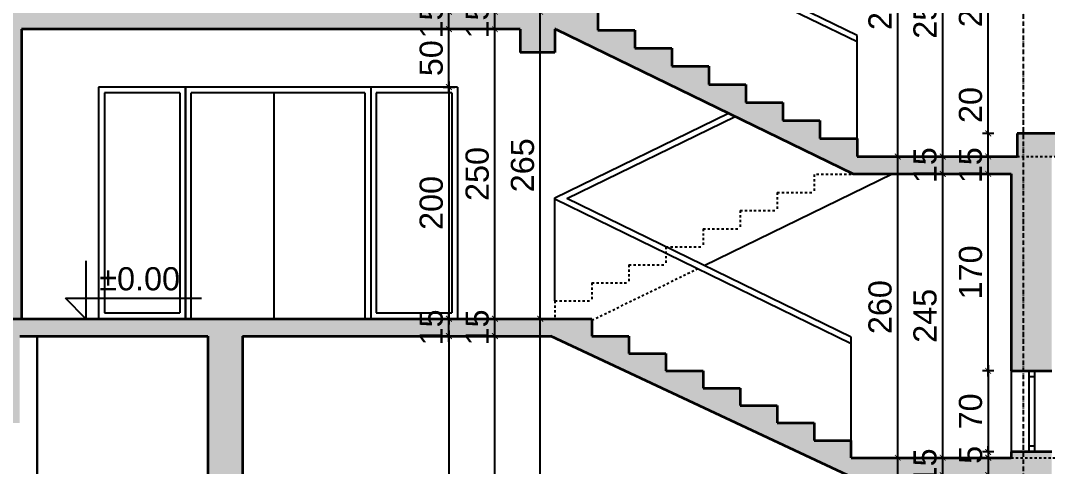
# Model space of a CAD drawing. Header units: inches. Extents: x -72385 to 39588, y -6525 to 66685.
# Drawn here: x 4188 to 5075, y 23498 to 23883 of the extents above; entities that cross this region are included whole.
import ezdxf

# ---------------------------------------------------------------- set-up
doc = ezdxf.new("R2010")
doc.units = ezdxf.units.IN
doc.header["$MEASUREMENT"] = 0
doc.linetypes.add('DashDot', pattern=[0.6, 0.4, -0.1, 0, -0.1])
doc.linetypes.add('Hidden', pattern=[0.4, 0.2, -0.2])
for name, color, linetype, lineweight in [('Надписи коти вътрешни', 252, 'Continuous', 25), ('Надписи нива', 252, 'Continuous', 25), ('Оси', 252, 'DashDot', 25), ('Фасади Разрези дебело', 7, 'Continuous', 35), ('Фасади Разрези пунктир', 253, 'Hidden', 25), ('Фасади Разрези средно', 252, 'Continuous', 30), ('Фасади Разрези тънко', 253, 'Continuous', 25), ('Щрих стени', 254, 'Continuous', 25)]:
    doc.layers.add(name, color=color, linetype=linetype, lineweight=lineweight)
doc.styles.add('Arial Regular', font='arial.ttf')
doc.styles.get("Standard").update_dxf_attribs({"font": 'arial.ttf'})
doc.dimstyles.new('Annotative', dxfattribs={"dimscale": 0, "dimtxt": 20, "dimasz": 5, "dimexe": 5, "dimexo": 5, "dimgap": 5, "dimtad": 1, "dimdec": 0, "dimzin": 0, "dimdsep": 46, "dimtxsty": 'Standard', "dimblk": 'ARCHTICK', "dimcen": 5, "dimdle": 5, "dimadec": 0, "dimazin": 0, "dimtfac": 1, "dimtdec": 0, "dimtofl": 0, "dimtmove": 0, "dimatfit": 3, "dimldrblk": 'ARCHTICK', "dimfxl": 5, "dimfxlon": 1, "dimtolj": 1, "dimtzin": 0, "dimarcsym": 1})

# ---------------------------------------------------------------- blocks, each defined once
blk = doc.blocks.new('_ArchTick')
at = {"color": 0, "linetype": 'ByBlock', "const_width": 0.15}
blk.add_lwpolyline([(-0.5, -0.5), (0.5, 0.5)], dxfattribs=at)
blk = doc.blocks.new('*D4819')
at = {"layer": 'Defpoints', "color": 0, "ltscale": 10, "transparency": 16777216}
for p in [(4379.64, 23610.92), (4495.07, 23265.92), (4558.02, 23265.92)]:
    blk.add_point(p, dxfattribs=at)
at = {"layer": 'Надписи коти вътрешни', "color": 0, "lineweight": -2, "ltscale": 10, "transparency": 16777216}
for p, q in [((4558.02, 23615.92), (4558.02, 23260.92)), ((4553.02, 23610.92), (4563.02, 23610.92)), ((4553.02, 23265.92), (4563.02, 23265.92))]:
    blk.add_line(p, q, dxfattribs=at)
at = {"layer": 'Надписи коти вътрешни', "color": 0, "lineweight": -2, "ltscale": 10, "transparency": 16777216, "xscale": 5, "yscale": 5, "zscale": 5}
for p, rotation in [((4558.02, 23610.92), 90), ((4558.02, 23265.92), 270)]:
    blk.add_blockref('_ArchTick', p, dxfattribs=dict(at, rotation=rotation))
at = {"layer": 'Надписи коти вътрешни', "color": 0, "ltscale": 10, "transparency": 16777216, "insert": (4542.8, 23430.92), "char_height": 20, "attachment_point": 5, "rotation": 90}
blk.add_mtext('\\A1;345', dxfattribs=at)
blk = doc.blocks.new('*D4818')
at = {"layer": 'Defpoints', "color": 0, "ltscale": 10, "transparency": 16777216}
for p in [(4534.79, 23625.92), (4558.02, 23625.92), (4513.78, 23610.92)]:
    blk.add_point(p, dxfattribs=at)
at = {"layer": 'Надписи коти вътрешни', "color": 0, "lineweight": -2, "ltscale": 10, "transparency": 16777216}
for p, q in [((4558.02, 23605.92), (4558.02, 23630.92)), ((4553.02, 23625.92), (4563.02, 23625.92)), ((4553.02, 23610.92), (4563.02, 23610.92))]:
    blk.add_line(p, q, dxfattribs=at)
at = {"layer": 'Надписи коти вътрешни', "color": 0, "lineweight": -2, "ltscale": 10, "transparency": 16777216, "xscale": 5, "yscale": 5, "zscale": 5}
for p, rotation in [((4558.02, 23625.92), 90), ((4558.02, 23610.92), 270)]:
    blk.add_blockref('_ArchTick', p, dxfattribs=dict(at, rotation=rotation))
at = {"layer": 'Надписи коти вътрешни', "color": 0, "ltscale": 10, "transparency": 16777216, "insert": (4542.81, 23618.42), "char_height": 20, "attachment_point": 5, "rotation": 90}
blk.add_mtext('\\A1;15', dxfattribs=at)
blk = doc.blocks.new('*D4814')
at = {"layer": 'Defpoints', "color": 0, "ltscale": 10, "transparency": 16777216}
for p in [(4543.26, 23625.92), (4597.69, 23625.92), (4543.26, 23610.92)]:
    blk.add_point(p, dxfattribs=at)
at = {"layer": 'Надписи коти вътрешни', "color": 0, "lineweight": -2, "ltscale": 10, "transparency": 16777216}
for p, q in [((4597.69, 23605.92), (4597.69, 23630.92)), ((4592.69, 23625.92), (4602.69, 23625.92)), ((4592.69, 23610.92), (4602.69, 23610.92))]:
    blk.add_line(p, q, dxfattribs=at)
at = {"layer": 'Надписи коти вътрешни', "color": 0, "lineweight": -2, "ltscale": 10, "transparency": 16777216, "xscale": 5, "yscale": 5, "zscale": 5}
for p, rotation in [((4597.69, 23625.92), 90), ((4597.69, 23610.92), 270)]:
    blk.add_blockref('_ArchTick', p, dxfattribs=dict(at, rotation=rotation))
at = {"layer": 'Надписи коти вътрешни', "color": 0, "ltscale": 10, "transparency": 16777216, "insert": (4582.47, 23618.42), "char_height": 20, "attachment_point": 5, "rotation": 90}
blk.add_mtext('\\A1;15', dxfattribs=at)
blk = doc.blocks.new('*D4813')
at = {"layer": 'Defpoints', "color": 0, "ltscale": 10, "transparency": 16777216}
for p in [(4482.67, 23610.92), (4597.69, 23610.92), (4475.89, 23265.92)]:
    blk.add_point(p, dxfattribs=at)
at = {"layer": 'Надписи коти вътрешни', "color": 0, "lineweight": -2, "ltscale": 10, "transparency": 16777216}
for p, q in [((4597.69, 23260.92), (4597.69, 23615.92)), ((4592.69, 23610.92), (4602.69, 23610.92)), ((4592.69, 23265.92), (4602.69, 23265.92))]:
    blk.add_line(p, q, dxfattribs=at)
at = {"layer": 'Надписи коти вътрешни', "color": 0, "lineweight": -2, "ltscale": 10, "transparency": 16777216, "xscale": 5, "yscale": 5, "zscale": 5}
for p, rotation in [((4597.69, 23610.92), 90), ((4597.69, 23265.92), 270)]:
    blk.add_blockref('_ArchTick', p, dxfattribs=dict(at, rotation=rotation))
at = {"layer": 'Надписи коти вътрешни', "color": 0, "ltscale": 10, "transparency": 16777216, "insert": (4582.47, 23438.42), "char_height": 20, "attachment_point": 5, "rotation": 90}
blk.add_mtext('\\A1;345', dxfattribs=at)
blk = doc.blocks.new('*D4812')
at = {"layer": 'Defpoints', "color": 0, "ltscale": 10, "transparency": 16777216}
for p in [(4465.88, 23625.92), (4636.82, 23625.92), (4459.11, 23265.92)]:
    blk.add_point(p, dxfattribs=at)
at = {"layer": 'Надписи коти вътрешни', "color": 0, "lineweight": -2, "ltscale": 10, "transparency": 16777216}
for p, q in [((4636.82, 23260.92), (4636.82, 23630.92)), ((4631.82, 23625.92), (4641.82, 23625.92)), ((4631.82, 23265.92), (4641.82, 23265.92))]:
    blk.add_line(p, q, dxfattribs=at)
at = {"layer": 'Надписи коти вътрешни', "color": 0, "lineweight": -2, "ltscale": 10, "transparency": 16777216, "xscale": 5, "yscale": 5, "zscale": 5}
for p, rotation in [((4636.82, 23625.92), 90), ((4636.82, 23265.92), 270)]:
    blk.add_blockref('_ArchTick', p, dxfattribs=dict(at, rotation=rotation))
at = {"layer": 'Надписи коти вътрешни', "color": 0, "ltscale": 10, "transparency": 16777216, "insert": (4621.61, 23445.92), "char_height": 20, "attachment_point": 5, "rotation": 90}
blk.add_mtext('\\A1;360', dxfattribs=at)
blk = doc.blocks.new('*D4811')
at = {"layer": 'Defpoints', "color": 0, "ltscale": 10, "transparency": 16777216}
for p in [(4522.14, 23890.92), (4558.02, 23890.92), (4488.68, 23875.92)]:
    blk.add_point(p, dxfattribs=at)
at = {"layer": 'Надписи коти вътрешни', "color": 0, "lineweight": -2, "ltscale": 10, "transparency": 16777216}
for p, q in [((4558.02, 23870.92), (4558.02, 23895.92)), ((4553.02, 23890.92), (4563.02, 23890.92)), ((4553.02, 23875.92), (4563.02, 23875.92))]:
    blk.add_line(p, q, dxfattribs=at)
at = {"layer": 'Надписи коти вътрешни', "color": 0, "lineweight": -2, "ltscale": 10, "transparency": 16777216, "xscale": 5, "yscale": 5, "zscale": 5}
for p, rotation in [((4558.02, 23890.92), 90), ((4558.02, 23875.92), 270)]:
    blk.add_blockref('_ArchTick', p, dxfattribs=dict(at, rotation=rotation))
at = {"layer": 'Надписи коти вътрешни', "color": 0, "ltscale": 10, "transparency": 16777216, "insert": (4542.81, 23883.42), "char_height": 20, "attachment_point": 5, "rotation": 90}
blk.add_mtext('\\A1;15', dxfattribs=at)
blk = doc.blocks.new('*D4810')
at = {"layer": 'Defpoints', "color": 0, "ltscale": 10, "transparency": 16777216}
for p in [(4488.68, 23875.92), (4558.02, 23875.92), (4488.68, 23825.92)]:
    blk.add_point(p, dxfattribs=at)
at = {"layer": 'Надписи коти вътрешни', "color": 0, "lineweight": -2, "ltscale": 10, "transparency": 16777216}
for p, q in [((4558.02, 23820.92), (4558.02, 23880.92)), ((4553.02, 23875.92), (4563.02, 23875.92)), ((4553.02, 23825.92), (4563.02, 23825.92))]:
    blk.add_line(p, q, dxfattribs=at)
at = {"layer": 'Надписи коти вътрешни', "color": 0, "lineweight": -2, "ltscale": 10, "transparency": 16777216, "xscale": 5, "yscale": 5, "zscale": 5}
for p, rotation in [((4558.02, 23875.92), 90), ((4558.02, 23825.92), 270)]:
    blk.add_blockref('_ArchTick', p, dxfattribs=dict(at, rotation=rotation))
at = {"layer": 'Надписи коти вътрешни', "color": 0, "ltscale": 10, "transparency": 16777216, "insert": (4542.81, 23850.92), "char_height": 20, "attachment_point": 5, "rotation": 90}
blk.add_mtext('\\A1;50', dxfattribs=at)
blk = doc.blocks.new('*D4809')
at = {"layer": 'Defpoints', "color": 0, "ltscale": 10, "transparency": 16777216}
for p in [(4488.68, 23825.92), (4480.07, 23625.92), (4558.02, 23625.92)]:
    blk.add_point(p, dxfattribs=at)
at = {"layer": 'Надписи коти вътрешни', "color": 0, "lineweight": -2, "ltscale": 10, "transparency": 16777216}
for p, q in [((4553.02, 23825.92), (4563.02, 23825.92)), ((4558.02, 23830.92), (4558.02, 23620.92)), ((4553.02, 23625.92), (4563.02, 23625.92))]:
    blk.add_line(p, q, dxfattribs=at)
at = {"layer": 'Надписи коти вътрешни', "color": 0, "lineweight": -2, "ltscale": 10, "transparency": 16777216, "xscale": 5, "yscale": 5, "zscale": 5}
for p, rotation in [((4558.02, 23825.92), 90), ((4558.02, 23625.92), 270)]:
    blk.add_blockref('_ArchTick', p, dxfattribs=dict(at, rotation=rotation))
at = {"layer": 'Надписи коти вътрешни', "color": 0, "ltscale": 10, "transparency": 16777216, "insert": (4542.81, 23725.92), "char_height": 20, "attachment_point": 5, "rotation": 90}
blk.add_mtext('\\A1;200', dxfattribs=at)
blk = doc.blocks.new('*D4808')
at = {"layer": 'Defpoints', "color": 0, "ltscale": 10, "transparency": 16777216}
for p in [(4488.68, 23875.92), (4597.69, 23875.92), (4485.17, 23625.92)]:
    blk.add_point(p, dxfattribs=at)
at = {"layer": 'Надписи коти вътрешни', "color": 0, "lineweight": -2, "ltscale": 10, "transparency": 16777216}
for p, q in [((4597.69, 23620.92), (4597.69, 23880.92)), ((4592.69, 23875.92), (4602.69, 23875.92)), ((4592.69, 23625.92), (4602.69, 23625.92))]:
    blk.add_line(p, q, dxfattribs=at)
at = {"layer": 'Надписи коти вътрешни', "color": 0, "lineweight": -2, "ltscale": 10, "transparency": 16777216, "xscale": 5, "yscale": 5, "zscale": 5}
for p, rotation in [((4597.69, 23875.92), 90), ((4597.69, 23625.92), 270)]:
    blk.add_blockref('_ArchTick', p, dxfattribs=dict(at, rotation=rotation))
at = {"layer": 'Надписи коти вътрешни', "color": 0, "ltscale": 10, "transparency": 16777216, "insert": (4582.47, 23750.92), "char_height": 20, "attachment_point": 5, "rotation": 90}
blk.add_mtext('\\A1;250', dxfattribs=at)
blk = doc.blocks.new('*D4807')
at = {"layer": 'Defpoints', "color": 0, "ltscale": 10, "transparency": 16777216}
for p in [(4485.17, 23890.92), (4597.69, 23890.92), (4488.68, 23875.92)]:
    blk.add_point(p, dxfattribs=at)
at = {"layer": 'Надписи коти вътрешни', "color": 0, "lineweight": -2, "ltscale": 10, "transparency": 16777216}
for p, q in [((4597.69, 23870.92), (4597.69, 23895.92)), ((4592.69, 23890.92), (4602.69, 23890.92)), ((4592.69, 23875.92), (4602.69, 23875.92))]:
    blk.add_line(p, q, dxfattribs=at)
at = {"layer": 'Надписи коти вътрешни', "color": 0, "lineweight": -2, "ltscale": 10, "transparency": 16777216, "xscale": 5, "yscale": 5, "zscale": 5}
for p, rotation in [((4597.69, 23890.92), 90), ((4597.69, 23875.92), 270)]:
    blk.add_blockref('_ArchTick', p, dxfattribs=dict(at, rotation=rotation))
at = {"layer": 'Надписи коти вътрешни', "color": 0, "ltscale": 10, "transparency": 16777216, "insert": (4582.47, 23883.42), "char_height": 20, "attachment_point": 5, "rotation": 90}
blk.add_mtext('\\A1;15', dxfattribs=at)
blk = doc.blocks.new('*D4806')
at = {"layer": 'Defpoints', "color": 0, "ltscale": 10, "transparency": 16777216}
for p in [(4468.38, 23890.92), (4636.82, 23890.92), (4485.17, 23625.92)]:
    blk.add_point(p, dxfattribs=at)
at = {"layer": 'Надписи коти вътрешни', "color": 0, "lineweight": -2, "ltscale": 10, "transparency": 16777216}
for p, q in [((4636.82, 23620.92), (4636.82, 23895.92)), ((4631.82, 23890.92), (4641.82, 23890.92)), ((4631.82, 23625.92), (4641.82, 23625.92))]:
    blk.add_line(p, q, dxfattribs=at)
at = {"layer": 'Надписи коти вътрешни', "color": 0, "lineweight": -2, "ltscale": 10, "transparency": 16777216, "xscale": 5, "yscale": 5, "zscale": 5}
for p, rotation in [((4636.82, 23890.92), 90), ((4636.82, 23625.92), 270)]:
    blk.add_blockref('_ArchTick', p, dxfattribs=dict(at, rotation=rotation))
at = {"layer": 'Надписи коти вътрешни', "color": 0, "ltscale": 10, "transparency": 16777216, "insert": (4621.61, 23758.42), "char_height": 20, "attachment_point": 5, "rotation": 90}
blk.add_mtext('\\A1;265', dxfattribs=at)
blk = doc.blocks.new('*D4678')
at = {"layer": 'Defpoints', "color": 0, "ltscale": 10, "transparency": 16777216}
for p in [(5023.77, 23786), (5048.73, 23786), (5048.73, 23766)]:
    blk.add_point(p, dxfattribs=at)
at = {"layer": 'Надписи коти вътрешни', "color": 0, "lineweight": -2, "ltscale": 10, "transparency": 16777216}
for p, q in [((5023.77, 23786), (5023.77, 23829.93)), ((5028.77, 23786), (5018.77, 23786)), ((5023.77, 23761), (5023.77, 23786)), ((5028.77, 23766), (5018.77, 23766))]:
    blk.add_line(p, q, dxfattribs=at)
at = {"layer": 'Надписи коти вътрешни', "color": 0, "lineweight": -2, "ltscale": 10, "transparency": 16777216, "xscale": 5, "yscale": 5, "zscale": 5}
for p, rotation in [((5023.77, 23786), 90), ((5023.77, 23766), 270)]:
    blk.add_blockref('_ArchTick', p, dxfattribs=dict(at, rotation=rotation))
at = {"layer": 'Надписи коти вътрешни', "color": 0, "ltscale": 10, "transparency": 16777216, "insert": (5008.56, 23810.47), "char_height": 20, "attachment_point": 5, "rotation": 90}
blk.add_mtext('\\A1;20', dxfattribs=at)
blk = doc.blocks.new('*D4679')
at = {"layer": 'Defpoints', "color": 0, "ltscale": 10, "transparency": 16777216}
for p in [(5023.77, 24016), (5048.73, 24016), (5048.73, 23786)]:
    blk.add_point(p, dxfattribs=at)
at = {"layer": 'Надписи коти вътрешни', "color": 0, "lineweight": -2, "ltscale": 10, "transparency": 16777216}
for p, q in [((5023.77, 23781), (5023.77, 24021)), ((5028.77, 24016), (5018.77, 24016)), ((5028.77, 23786), (5018.77, 23786))]:
    blk.add_line(p, q, dxfattribs=at)
at = {"layer": 'Надписи коти вътрешни', "color": 0, "lineweight": -2, "ltscale": 10, "transparency": 16777216, "xscale": 5, "yscale": 5, "zscale": 5}
for p, rotation in [((5023.77, 24016), 90), ((5023.77, 23786), 270)]:
    blk.add_blockref('_ArchTick', p, dxfattribs=dict(at, rotation=rotation))
at = {"layer": 'Надписи коти вътрешни', "color": 0, "ltscale": 10, "transparency": 16777216, "insert": (5008.56, 23901), "char_height": 20, "attachment_point": 5, "rotation": 90}
blk.add_mtext('\\A1;230', dxfattribs=at)
blk = doc.blocks.new('*D4680')
at = {"layer": 'Defpoints', "color": 0, "ltscale": 10, "transparency": 16777216}
for p in [(4984.49, 24016), (5048.73, 24016), (5048.73, 23766)]:
    blk.add_point(p, dxfattribs=at)
at = {"layer": 'Надписи коти вътрешни', "color": 0, "lineweight": -2, "ltscale": 10, "transparency": 16777216}
for p, q in [((4984.49, 23761), (4984.49, 24021)), ((4989.49, 24016), (4979.49, 24016)), ((4989.49, 23766), (4979.49, 23766))]:
    blk.add_line(p, q, dxfattribs=at)
at = {"layer": 'Надписи коти вътрешни', "color": 0, "lineweight": -2, "ltscale": 10, "transparency": 16777216, "xscale": 5, "yscale": 5, "zscale": 5}
for p, rotation in [((4984.49, 24016), 90), ((4984.49, 23766), 270)]:
    blk.add_blockref('_ArchTick', p, dxfattribs=dict(at, rotation=rotation))
at = {"layer": 'Надписи коти вътрешни', "color": 0, "ltscale": 10, "transparency": 16777216, "insert": (4969.28, 23891), "char_height": 20, "attachment_point": 5, "rotation": 90}
blk.add_mtext('\\A1;250', dxfattribs=at)
blk = doc.blocks.new('*D4681')
at = {"layer": 'Defpoints', "color": 0, "ltscale": 10, "transparency": 16777216}
for p in [(4945.66, 24031), (5048.73, 24031), (5048.73, 23766)]:
    blk.add_point(p, dxfattribs=at)
at = {"layer": 'Надписи коти вътрешни', "color": 0, "lineweight": -2, "ltscale": 10, "transparency": 16777216}
for p, q in [((4950.66, 24031), (4940.66, 24031)), ((4945.66, 23761), (4945.66, 24036)), ((4950.66, 23766), (4940.66, 23766))]:
    blk.add_line(p, q, dxfattribs=at)
at = {"layer": 'Надписи коти вътрешни', "color": 0, "lineweight": -2, "ltscale": 10, "transparency": 16777216, "xscale": 5, "yscale": 5, "zscale": 5}
for p, rotation in [((4945.66, 24031), 90), ((4945.66, 23766), 270)]:
    blk.add_blockref('_ArchTick', p, dxfattribs=dict(at, rotation=rotation))
at = {"layer": 'Надписи коти вътрешни', "color": 0, "ltscale": 10, "transparency": 16777216, "insert": (4930.45, 23898.5), "char_height": 20, "attachment_point": 5, "rotation": 90}
blk.add_mtext('\\A1;265', dxfattribs=at)
blk = doc.blocks.new('*D4736')
at = {"layer": 'Defpoints', "color": 0, "ltscale": 10, "transparency": 16777216}
for p in [(5023.77, 23510.92), (5043.74, 23510.92), (5048.73, 23505.92)]:
    blk.add_point(p, dxfattribs=at)
at = {"layer": 'Надписи коти вътрешни', "color": 0, "lineweight": -2, "ltscale": 10, "transparency": 16777216}
for p, q in [((5023.77, 23510.92), (5023.77, 23515.92)), ((5028.77, 23510.92), (5018.77, 23510.92)), ((5028.77, 23505.92), (5018.77, 23505.92)), ((5023.77, 23505.92), (5023.77, 23500.92))]:
    blk.add_line(p, q, dxfattribs=at)
at = {"layer": 'Надписи коти вътрешни', "color": 0, "lineweight": -2, "ltscale": 10, "transparency": 16777216, "xscale": 5, "yscale": 5, "zscale": 5}
for p, rotation in [((5023.77, 23510.92), 270), ((5023.77, 23505.92), 90)]:
    blk.add_blockref('_ArchTick', p, dxfattribs=dict(at, rotation=rotation))
at = {"layer": 'Надписи коти вътрешни', "color": 0, "ltscale": 10, "transparency": 16777216, "insert": (5008.6, 23508.42), "char_height": 20, "attachment_point": 5, "rotation": 90}
blk.add_mtext('\\A1;5', dxfattribs=at)
blk = doc.blocks.new('*D4735')
at = {"layer": 'Defpoints', "color": 0, "ltscale": 10, "transparency": 16777216}
for p in [(5023.77, 23766), (5048.73, 23766), (5043.74, 23751)]:
    blk.add_point(p, dxfattribs=at)
at = {"layer": 'Надписи коти вътрешни', "color": 0, "lineweight": -2, "ltscale": 10, "transparency": 16777216}
for p, q in [((5028.77, 23766), (5018.77, 23766)), ((5023.77, 23746), (5023.77, 23771)), ((5028.77, 23751), (5018.77, 23751))]:
    blk.add_line(p, q, dxfattribs=at)
at = {"layer": 'Надписи коти вътрешни', "color": 0, "lineweight": -2, "ltscale": 10, "transparency": 16777216, "xscale": 5, "yscale": 5, "zscale": 5}
for p, rotation in [((5023.77, 23766), 90), ((5023.77, 23751), 270)]:
    blk.add_blockref('_ArchTick', p, dxfattribs=dict(at, rotation=rotation))
at = {"layer": 'Надписи коти вътрешни', "color": 0, "ltscale": 10, "transparency": 16777216, "insert": (5008.56, 23758.5), "char_height": 20, "attachment_point": 5, "rotation": 90}
blk.add_mtext('\\A1;15', dxfattribs=at)
blk = doc.blocks.new('*D4734')
at = {"layer": 'Defpoints', "color": 0, "ltscale": 10, "transparency": 16777216}
for p in [(5023.77, 23751), (5043.74, 23751), (5043.74, 23580.92)]:
    blk.add_point(p, dxfattribs=at)
at = {"layer": 'Надписи коти вътрешни', "color": 0, "lineweight": -2, "ltscale": 10, "transparency": 16777216}
for p, q in [((5023.77, 23575.92), (5023.77, 23756)), ((5028.77, 23751), (5018.77, 23751)), ((5028.77, 23580.92), (5018.77, 23580.92))]:
    blk.add_line(p, q, dxfattribs=at)
at = {"layer": 'Надписи коти вътрешни', "color": 0, "lineweight": -2, "ltscale": 10, "transparency": 16777216, "xscale": 5, "yscale": 5, "zscale": 5}
for p, rotation in [((5023.77, 23751), 90), ((5023.77, 23580.92), 270)]:
    blk.add_blockref('_ArchTick', p, dxfattribs=dict(at, rotation=rotation))
at = {"layer": 'Надписи коти вътрешни', "color": 0, "ltscale": 10, "transparency": 16777216, "insert": (5008.56, 23665.96), "char_height": 20, "attachment_point": 5, "rotation": 90}
blk.add_mtext('\\A1;170', dxfattribs=at)
blk = doc.blocks.new('*D4733')
at = {"layer": 'Defpoints', "color": 0, "ltscale": 10, "transparency": 16777216}
for p in [(4984.49, 23751), (5043.74, 23751), (5048.73, 23505.92)]:
    blk.add_point(p, dxfattribs=at)
at = {"layer": 'Надписи коти вътрешни', "color": 0, "lineweight": -2, "ltscale": 10, "transparency": 16777216}
for p, q in [((4984.49, 23500.92), (4984.49, 23756)), ((4989.49, 23751), (4979.49, 23751)), ((4989.49, 23505.92), (4979.49, 23505.92))]:
    blk.add_line(p, q, dxfattribs=at)
at = {"layer": 'Надписи коти вътрешни', "color": 0, "lineweight": -2, "ltscale": 10, "transparency": 16777216, "xscale": 5, "yscale": 5, "zscale": 5}
for p, rotation in [((4984.49, 23751), 90), ((4984.49, 23505.92), 270)]:
    blk.add_blockref('_ArchTick', p, dxfattribs=dict(at, rotation=rotation))
at = {"layer": 'Надписи коти вътрешни', "color": 0, "ltscale": 10, "transparency": 16777216, "insert": (4969.28, 23628.46), "char_height": 20, "attachment_point": 5, "rotation": 90}
blk.add_mtext('\\A1;245', dxfattribs=at)
blk = doc.blocks.new('*D4732')
at = {"layer": 'Defpoints', "color": 0, "ltscale": 10, "transparency": 16777216}
for p in [(4945.66, 23766), (5048.73, 23766), (5048.73, 23505.92)]:
    blk.add_point(p, dxfattribs=at)
at = {"layer": 'Надписи коти вътрешни', "color": 0, "lineweight": -2, "ltscale": 10, "transparency": 16777216}
for p, q in [((4950.66, 23766), (4940.66, 23766)), ((4945.66, 23500.92), (4945.66, 23771)), ((4950.66, 23505.92), (4940.66, 23505.92))]:
    blk.add_line(p, q, dxfattribs=at)
at = {"layer": 'Надписи коти вътрешни', "color": 0, "lineweight": -2, "ltscale": 10, "transparency": 16777216, "xscale": 5, "yscale": 5, "zscale": 5}
for p, rotation in [((4945.66, 23766), 90), ((4945.66, 23505.92), 270)]:
    blk.add_blockref('_ArchTick', p, dxfattribs=dict(at, rotation=rotation))
at = {"layer": 'Надписи коти вътрешни', "color": 0, "ltscale": 10, "transparency": 16777216, "insert": (4930.45, 23635.96), "char_height": 20, "attachment_point": 5, "rotation": 90}
blk.add_mtext('\\A1;260', dxfattribs=at)
blk = doc.blocks.new('*D4731')
at = {"layer": 'Defpoints', "color": 0, "ltscale": 10, "transparency": 16777216}
for p in [(4984.49, 23766), (5009.44, 23766), (5004.45, 23751)]:
    blk.add_point(p, dxfattribs=at)
at = {"layer": 'Надписи коти вътрешни', "color": 0, "lineweight": -2, "ltscale": 10, "transparency": 16777216}
for p, q in [((4989.49, 23766), (4979.49, 23766)), ((4984.49, 23746), (4984.49, 23771)), ((4989.49, 23751), (4979.49, 23751))]:
    blk.add_line(p, q, dxfattribs=at)
at = {"layer": 'Надписи коти вътрешни', "color": 0, "lineweight": -2, "ltscale": 10, "transparency": 16777216, "xscale": 5, "yscale": 5, "zscale": 5}
for p, rotation in [((4984.49, 23766), 90), ((4984.49, 23751), 270)]:
    blk.add_blockref('_ArchTick', p, dxfattribs=dict(at, rotation=rotation))
at = {"layer": 'Надписи коти вътрешни', "color": 0, "ltscale": 10, "transparency": 16777216, "insert": (4969.28, 23758.5), "char_height": 20, "attachment_point": 5, "rotation": 90}
blk.add_mtext('\\A1;15', dxfattribs=at)
blk = doc.blocks.new('*D4730')
at = {"layer": 'Defpoints', "color": 0, "ltscale": 10, "transparency": 16777216}
for p in [(5043.74, 23580.92), (5023.77, 23510.92), (5043.74, 23510.92)]:
    blk.add_point(p, dxfattribs=at)
at = {"layer": 'Надписи коти вътрешни', "color": 0, "lineweight": -2, "ltscale": 10, "transparency": 16777216}
for p, q in [((5023.77, 23585.92), (5023.77, 23505.92)), ((5028.77, 23580.92), (5018.77, 23580.92)), ((5028.77, 23510.92), (5018.77, 23510.92))]:
    blk.add_line(p, q, dxfattribs=at)
at = {"layer": 'Надписи коти вътрешни', "color": 0, "lineweight": -2, "ltscale": 10, "transparency": 16777216, "xscale": 5, "yscale": 5, "zscale": 5}
for p, rotation in [((5023.77, 23580.92), 90), ((5023.77, 23510.92), 270)]:
    blk.add_blockref('_ArchTick', p, dxfattribs=dict(at, rotation=rotation))
at = {"layer": 'Надписи коти вътрешни', "color": 0, "ltscale": 10, "transparency": 16777216, "insert": (5008.56, 23545.92), "char_height": 20, "attachment_point": 5, "rotation": 90}
blk.add_mtext('\\A1;70', dxfattribs=at)
blk = doc.blocks.new('*D4727')
at = {"layer": 'Defpoints', "color": 0, "ltscale": 10, "transparency": 16777216}
for p in [(4945.66, 23505.92), (5028.72, 23505.92), (5028.72, 23265.92)]:
    blk.add_point(p, dxfattribs=at)
at = {"layer": 'Надписи коти вътрешни', "color": 0, "lineweight": -2, "ltscale": 10, "transparency": 16777216}
for p, q in [((4950.66, 23505.92), (4940.66, 23505.92)), ((4945.66, 23260.92), (4945.66, 23510.92)), ((4950.66, 23265.92), (4940.66, 23265.92))]:
    blk.add_line(p, q, dxfattribs=at)
at = {"layer": 'Надписи коти вътрешни', "color": 0, "lineweight": -2, "ltscale": 10, "transparency": 16777216, "xscale": 5, "yscale": 5, "zscale": 5}
for p, rotation in [((4945.66, 23505.92), 90), ((4945.66, 23265.92), 270)]:
    blk.add_blockref('_ArchTick', p, dxfattribs=dict(at, rotation=rotation))
at = {"layer": 'Надписи коти вътрешни', "color": 0, "ltscale": 10, "transparency": 16777216, "insert": (4930.45, 23385.92), "char_height": 20, "attachment_point": 5, "rotation": 90}
blk.add_mtext('\\A1;240', dxfattribs=at)
blk = doc.blocks.new('*D4726')
at = {"layer": 'Defpoints', "color": 0, "ltscale": 10, "transparency": 16777216}
for p in [(5023.77, 23505.92), (5048.73, 23505.92), (5043.74, 23490.92)]:
    blk.add_point(p, dxfattribs=at)
at = {"layer": 'Надписи коти вътрешни', "color": 0, "lineweight": -2, "ltscale": 10, "transparency": 16777216}
for p, q in [((5028.77, 23505.92), (5018.77, 23505.92)), ((5023.77, 23505.92), (5023.77, 23485.92)), ((5028.77, 23490.92), (5018.77, 23490.92)), ((5023.77, 23490.92), (5023.77, 23449.01))]:
    blk.add_line(p, q, dxfattribs=at)
at = {"layer": 'Надписи коти вътрешни', "color": 0, "lineweight": -2, "ltscale": 10, "transparency": 16777216, "xscale": 5, "yscale": 5, "zscale": 5}
for p, rotation in [((5023.77, 23505.92), 90), ((5023.77, 23490.92), 270)]:
    blk.add_blockref('_ArchTick', p, dxfattribs=dict(at, rotation=rotation))
at = {"layer": 'Надписи коти вътрешни', "color": 0, "ltscale": 10, "transparency": 16777216, "insert": (5008.56, 23467.47), "char_height": 20, "attachment_point": 5, "rotation": 90}
blk.add_mtext('\\A1;15', dxfattribs=at)
blk = doc.blocks.new('*D4725')
at = {"layer": 'Defpoints', "color": 0, "ltscale": 10, "transparency": 16777216}
for p in [(4984.49, 23505.92), (5009.44, 23505.92), (5004.45, 23490.92)]:
    blk.add_point(p, dxfattribs=at)
at = {"layer": 'Надписи коти вътрешни', "color": 0, "lineweight": -2, "ltscale": 10, "transparency": 16777216}
for p, q in [((4989.49, 23505.92), (4979.49, 23505.92)), ((4984.49, 23485.92), (4984.49, 23510.92)), ((4989.49, 23490.92), (4979.49, 23490.92))]:
    blk.add_line(p, q, dxfattribs=at)
at = {"layer": 'Надписи коти вътрешни', "color": 0, "lineweight": -2, "ltscale": 10, "transparency": 16777216, "xscale": 5, "yscale": 5, "zscale": 5}
for p, rotation in [((4984.49, 23505.92), 90), ((4984.49, 23490.92), 270)]:
    blk.add_blockref('_ArchTick', p, dxfattribs=dict(at, rotation=rotation))
at = {"layer": 'Надписи коти вътрешни', "color": 0, "ltscale": 10, "transparency": 16777216, "insert": (4969.28, 23498.42), "char_height": 20, "attachment_point": 5, "rotation": 90}
blk.add_mtext('\\A1;15', dxfattribs=at)

msp = doc.modelspace()

# ---------------------------------------------------------------- hatches: boundary and pattern name
at = {"layer": 'Щрих стени', "ltscale": 10}
h = msp.add_hatch(color=256, dxfattribs=at)
h.dxf.hatch_style = 1
h.paths.add_polyline_path([(2387.14, 24075.92), (2952.19, 24075.92), (2952.19, 23995.92), (2954.69, 23995.92), (2954.69, 23625.92), (2984.69, 23625.92), (2984.69, 23995.92), (2987.19, 23995.92), (2987.19, 24075.92), (3544.74, 24075.92), (3544.74, 23625.92), (3549.74, 23625.92), (3549.74, 23995.92), (3587.24, 23995.92), (3587.24, 24075.92), (4158.65, 24075.92), (4158.65, 23625.92), (4188.66, 23625.92), (4188.66, 23875.92), (4619.48, 23875.92), (4619.48, 23855.92), (4649.48, 23855.92), (4649.48, 23876.4), (4907.02, 23751), (5043.74, 23751), (5043.74, 23580.92), (5078.73, 23580.92), (5078.73, 23766), (5093.73, 23766), (5093.73, 23786), (5048.73, 23786), (5048.73, 23766), (4910.48, 23766), (4910.48, 23781.58), (4878.48, 23781.58), (4878.48, 23797.16), (4846.48, 23797.16), (4846.48, 23812.74), (4814.48, 23812.74), (4814.48, 23828.32), (4782.48, 23828.32), (4782.48, 23843.9), (4750.48, 23843.9), (4750.48, 23859.48), (4718.48, 23859.48), (4718.48, 23875.06), (4686.48, 23875.06), (4686.48, 23890.92), (4188.66, 23890.92), (4188.66, 24140.92), (4458.68, 24140.92), (4458.68, 24090.92), (4488.68, 24090.92), (4488.68, 24140.92), (4650.45, 24140.92), (4907.02, 24016), (5078.73, 24016), (5078.73, 24051), (5048.73, 24051), (5048.73, 24031), (4910.48, 24031), (4910.48, 24046.58), (4878.48, 24046.58), (4878.48, 24062.16), (4846.48, 24062.16), (4846.48, 24077.74), (4814.48, 24077.74), (4814.48, 24093.32), (4782.48, 24093.32), (4782.48, 24108.9), (4750.48, 24108.9), (4750.48, 24124.48), (4718.48, 24124.48), (4718.48, 24140.06), (4686.48, 24140.06), (4686.48, 24155.92), (-75.55, 24155.92), (-75.55, 23625.92), (-45.55, 23625.92), (-45.55, 24075.92), (521.99, 24075.92), (521.99, 23995.92), (524.49, 23995.92), (524.49, 23625.92), (554.49, 23625.92), (554.49, 23995.92), (557, 23995.92), (557, 24075.92), (697.01, 24075.92), (697.01, 23625.92), (727.01, 23625.92), (727.01, 24075.92), (1122.04, 24075.92), (1122.04, 23995.92), (1157.05, 23995.92), (1157.05, 24075.92), (1327.06, 24075.92), (1327.06, 23625.92), (1357.06, 23625.92), (1357.06, 24075.92), (1722.09, 24075.92), (1722.09, 23995.92), (1739.59, 23995.92), (1739.59, 23625.92), (1769.59, 23625.92), (1769.59, 23995.92), (1787.1, 23995.92), (1787.1, 24075.92), (2344.64, 24075.92), (2344.64, 23995.92), (2387.14, 23995.92)])
h.paths.add_polyline_path([(-45.55, 24090.92), (-45.55, 24140.92), (4158.65, 24140.92), (4158.65, 24090.92)], flags=16)
h = msp.add_hatch(color=256, dxfattribs=at)
h.dxf.hatch_style = 1
h.paths.add_polyline_path([(1179.54, 23255.92), (1714.59, 23255.92), (1714.59, 23175.92), (1794.59, 23175.92), (1794.59, 23255.92), (2329.64, 23255.92), (2329.64, 23175.92), (2409.64, 23175.92), (2409.64, 23255.92), (2929.69, 23255.92), (2929.69, 23175.92), (3009.69, 23175.92), (3009.69, 23255.92), (3529.74, 23255.92), (3529.74, 23175.92), (3609.74, 23175.92), (3609.74, 23255.92), (4129.79, 23255.92), (4129.79, 23175.92), (4209.79, 23175.92), (4209.79, 23255.92), (4998.73, 23255.92), (4998.73, 23175.92), (5078.73, 23175.92), (5078.73, 23510.92), (5043.74, 23510.92), (5043.74, 23505.92), (4905.48, 23505.92), (4905.48, 23520.92), (4873.48, 23520.92), (4873.48, 23535.92), (4841.48, 23535.92), (4841.48, 23550.92), (4809.48, 23550.92), (4809.48, 23565.92), (4777.48, 23565.92), (4777.48, 23580.92), (4745.48, 23580.92), (4745.48, 23595.92), (4713.48, 23595.92), (4713.48, 23610.92), (4681.48, 23610.92), (4681.48, 23625.92), (-75.55, 23625.92), (-75.55, 23610.92), (-75.46, 23610.92), (-75.46, 23475.92), (-45.55, 23475.92), (-45.55, 23610.92), (521.99, 23610.92), (521.99, 23535.92), (557, 23535.92), (557, 23610.92), (1122.04, 23610.92), (1122.04, 23535.92), (1124.54, 23535.92), (1124.54, 23475.92), (1154.54, 23475.92), (1154.54, 23535.92), (1157.04, 23535.92), (1157.04, 23610.92), (1722.09, 23610.92), (1722.09, 23535.92), (1787.1, 23535.92), (1787.1, 23610.92), (2352.14, 23610.92), (2352.14, 23535.92), (2387.14, 23535.92), (2387.14, 23610.92), (2952.19, 23610.92), (2952.19, 23535.92), (2987.19, 23535.92), (2987.19, 23610.92), (3552.24, 23610.92), (3552.24, 23535.92), (3554.74, 23535.92), (3554.74, 23475.92), (3584.74, 23475.92), (3584.74, 23535.92), (3587.24, 23535.92), (3587.24, 23610.92), (4152.29, 23610.92), (4152.29, 23535.92), (4187.29, 23535.92), (4187.29, 23610.92), (4349.64, 23610.92), (4349.64, 23265.92), (4379.64, 23265.92), (4379.64, 23610.92), (4646.14, 23610.92), (4902.14, 23490.92), (5028.72, 23490.92), (5028.72, 23265.92), (-75.55, 23265.92), (-75.55, 23175.92), (-20.5, 23175.92), (-20.5, 23255.92), (499.49, 23255.92), (499.49, 23175.92), (579.5, 23175.92), (579.5, 23255.92), (1099.54, 23255.92), (1099.54, 23175.92), (1179.54, 23175.92)])
h.paths.add_polyline_path([(5208.73, 23550.92), (5178.73, 23550.92), (5178.73, 23425.92), (5078.73, 23425.92), (5078.73, 23415.92), (5208.73, 23415.92)])

# ---------------------------------------------------------------- linework, layer by layer
at = {"layer": 'Надписи нива', "linetype": 'Hidden', "ltscale": 10}
for p, q in [((5048.73, 23766), (5393.73, 23766)), ((5043.74, 23505.92), (5393.73, 23505.92))]:
    msp.add_line(p, q, dxfattribs=at)
at = {"layer": 'Надписи нива', "ltscale": 10}
for p, q in [((4244.37, 23675.92), (4244.37, 23625.92)), ((4226.69, 23643.6), (4344.37, 23643.6)), ((4244.37, 23625.92), (4226.69, 23643.6))]:
    msp.add_line(p, q, dxfattribs=at)
at = {"layer": 'Оси', "ltscale": 10}
msp.add_line((5053.96, 26090.92), (5053.96, 23040.92), dxfattribs=at)
at = {"layer": 'Фасади Разрези дебело', "ltscale": 10}
for p, q in [((4686.48, 23890.92), (4686.48, 23875.06)), ((4619.48, 23875.92), (4188.66, 23875.92)), ((4188.66, 23875.92), (4188.66, 23625.92)), ((4619.48, 23875.92), (4619.48, 23855.92)), ((4650.45, 23875.92), (4649.48, 23875.92)), ((4649.48, 23875.92), (4649.48, 23855.92)), ((4650.45, 23875.92), (4907.02, 23751)), ((4718.48, 23875.06), (4718.48, 23859.48)), ((4649.48, 23855.92), (4619.48, 23855.92)), ((4750.48, 23859.48), (4750.48, 23843.9)), ((4782.48, 23843.9), (4782.48, 23828.32)), ((4814.48, 23828.32), (4814.48, 23812.74)), ((4846.48, 23812.74), (4846.48, 23797.16)), ((4878.48, 23797.16), (4878.48, 23781.58)), ((4910.48, 23781.58), (4910.48, 23766)), ((5048.73, 23786), (5048.73, 23766)), ((5043.74, 23751), (5043.74, 23580.92)), ((4681.48, 23625.92), (4681.48, 23610.92)), ((4349.64, 23610.92), (4349.64, 23265.92)), ((4379.64, 23610.92), (4379.64, 23265.92)), ((4902.14, 23490.92), (4646.14, 23610.92)), ((4713.48, 23610.92), (4713.48, 23595.92)), ((4745.48, 23595.92), (4745.48, 23580.92)), ((4777.48, 23580.92), (4777.48, 23565.92)), ((5043.74, 23580.92), (5078.73, 23580.92)), ((4809.48, 23565.92), (4809.48, 23550.92)), ((4841.48, 23550.92), (4841.48, 23535.92)), ((4873.48, 23535.92), (4873.48, 23520.92)), ((4905.48, 23505.92), (4905.48, 23520.92)), ((5043.74, 23510.92), (5043.74, 23505.92)), ((5078.73, 23510.92), (5043.74, 23510.92))]:
    msp.add_line(p, q, dxfattribs=at)
at = {"layer": 'Фасади Разрези дебело', "ltscale": 10, "extrusion": (1.2091e-15, 1, -2.22045e-16)}
for p, q in [((4686.48, 23875.06), (4718.48, 23875.06)), ((4718.48, 23859.48), (4750.48, 23859.48)), ((4750.48, 23843.9), (4782.48, 23843.9)), ((4782.48, 23828.32), (4814.48, 23828.32)), ((4814.48, 23812.74), (4846.48, 23812.74)), ((4846.48, 23797.16), (4878.48, 23797.16)), ((4878.48, 23781.58), (4910.48, 23781.58)), ((4910.48, 23766), (5048.73, 23766)), ((4907.02, 23751), (5043.74, 23751)), ((-7023.62, 23625.92), (4681.48, 23625.92)), ((4187.29, 23610.92), (4349.64, 23610.92)), ((4379.64, 23610.92), (4646.14, 23610.92)), ((4681.48, 23610.92), (4713.48, 23610.92)), ((4713.48, 23595.92), (4745.48, 23595.92)), ((4745.48, 23580.92), (4777.48, 23580.92)), ((4777.48, 23565.92), (4809.48, 23565.92)), ((4809.48, 23550.92), (4841.48, 23550.92)), ((4841.48, 23535.92), (4873.48, 23535.92)), ((4873.48, 23520.92), (4905.48, 23520.92)), ((4905.48, 23505.92), (5043.74, 23505.92))]:
    msp.add_line(p, q, dxfattribs=at)
at = {"layer": 'Фасади Разрези дебело', "ltscale": 10, "extrusion": (-1.2091e-15, 1, -2.22045e-16)}
msp.add_line((5093.73, 23786), (5048.73, 23786), dxfattribs=at)
at = {"layer": 'Фасади Разрези пунктир', "ltscale": 10, "extrusion": (-1.2091e-15, 1, -2.22045e-16)}
msp.add_line((4905.48, 23750.42), (4873.48, 23750.42), dxfattribs=at)
at = {"layer": 'Фасади Разрези пунктир', "ltscale": 10}
for p, q in [((4873.48, 23750.42), (4873.48, 23734.84)), ((4905.48, 23751.76), (4905.48, 23750.42)), ((4841.48, 23734.84), (4841.48, 23719.26)), ((4809.48, 23719.26), (4809.48, 23703.68)), ((4777.48, 23703.68), (4777.48, 23688.1)), ((4745.48, 23688.1), (4745.48, 23672.52)), ((4681.48, 23624.68), (4772.76, 23669.13)), ((4713.48, 23672.52), (4713.48, 23656.94)), ((4681.48, 23656.94), (4681.48, 23641.36)), ((4649.48, 23641.36), (4649.48, 23625.92))]:
    msp.add_line(p, q, dxfattribs=at)
at = {"layer": 'Фасади Разрези пунктир', "ltscale": 10, "extrusion": (1.2091e-15, 1, -2.22045e-16)}
for p, q in [((4841.48, 23734.84), (4873.48, 23734.84)), ((4809.48, 23719.26), (4841.48, 23719.26)), ((4777.48, 23703.68), (4809.48, 23703.68)), ((4745.48, 23688.1), (4777.48, 23688.1)), ((4713.48, 23672.52), (4745.48, 23672.52)), ((4681.48, 23656.94), (4713.48, 23656.94)), ((4649.48, 23641.36), (4681.48, 23641.36))]:
    msp.add_line(p, q, dxfattribs=at)
at = {"layer": 'Фасади Разрези средно', "ltscale": 10}
msp.add_line((4202.29, 23610.92), (4202.29, 23265.92), dxfattribs=at)
at = {"layer": 'Фасади Разрези тънко', "ltscale": 10}
for p, q in [((4910.48, 23870.57), (4657.88, 23993.87)), ((4910.48, 23865), (4649.48, 23992.4)), ((4910.48, 23781.58), (4910.48, 23870.57)), ((4255.41, 23825.92), (4255.41, 23625.92)), ((4565.44, 23825.92), (4255.41, 23825.92)), ((4330.42, 23825.92), (4330.42, 23625.92)), ((4330.42, 23625.92), (4330.42, 23825.92)), ((4490.42, 23825.92), (4490.42, 23625.92)), ((4565.44, 23825.92), (4565.44, 23625.92)), ((4260.41, 23820.92), (4260.41, 23630.92)), ((4325.42, 23820.92), (4260.41, 23820.92)), ((4325.42, 23820.92), (4325.42, 23630.92)), ((4335.42, 23625.92), (4335.42, 23820.92)), ((4485.42, 23820.92), (4335.42, 23820.92)), ((4406.83, 23820.92), (4406.83, 23625.92)), ((4485.42, 23820.92), (4485.42, 23625.92)), ((4495.27, 23820.92), (4495.27, 23630.92)), ((4560.44, 23820.92), (4495.27, 23820.92)), ((4560.44, 23820.92), (4560.44, 23630.92)), ((4649.48, 23730.34), (4799.47, 23803.37)), ((4659.82, 23729.82), (4805.18, 23800.59)), ((4778.47, 23671.9), (4940.94, 23751)), ((4649.48, 23641.36), (4649.48, 23730.34)), ((4905.48, 23604.34), (4649.48, 23729.3)), ((4905.48, 23609.91), (4659.82, 23729.82)), ((4905.48, 23520.92), (4905.48, 23609.91)), ((5043.74, 23580.92), (5043.74, 23510.92)), ((5058.73, 23580.92), (5058.73, 23510.92)), ((5063.73, 23580.92), (5063.73, 23510.92)), ((5058.73, 23575.92), (5063.73, 23575.92)), ((5063.73, 23515.92), (5058.73, 23515.92))]:
    msp.add_line(p, q, dxfattribs=at)
at = {"layer": 'Фасади Разрези тънко', "ltscale": 10, "extrusion": (1.2091e-15, 1, -2.22045e-16)}
for p, q in [((4260.41, 23630.92), (4325.42, 23630.92)), ((4495.27, 23630.92), (4560.44, 23630.92))]:
    msp.add_line(p, q, dxfattribs=at)

# ---------------------------------------------------------------- texts
at = {"layer": 'Надписи нива', "ltscale": 10, "insert": (4256.04, 23670.45), "char_height": 20, "width": 180.4891, "attachment_point": 1, "style": 'Arial Regular'}
msp.add_mtext('±0.00', dxfattribs=at)

# ---------------------------------------------------------------- dimensions: what is measured, and where the dimension line sits
at = {"layer": 'Надписи коти вътрешни', "ltscale": 10}
for base, p1, p2, picture, middle in [((4945.66, 24031), (5048.73, 23766), (5048.73, 24031), '*D4681', (4930.45, 23898.5)), ((4984.49, 24016), (5048.73, 23766), (5048.73, 24016), '*D4680', (4969.28, 23891)), ((5023.77, 24016), (5048.73, 23786), (5048.73, 24016), '*D4679', (5008.56, 23901)), ((4636.82, 23890.92), (4485.17, 23625.92), (4468.38, 23890.92), '*D4806', (4621.61, 23758.42)), ((4597.69, 23875.92), (4485.17, 23625.92), (4488.68, 23875.92), '*D4808', (4582.47, 23750.92)), ((4558.02, 23875.92), (4488.68, 23825.92), (4488.68, 23875.92), '*D4810', (4542.81, 23850.92)), ((4558.02, 23625.92), (4488.68, 23825.92), (4480.07, 23625.92), '*D4809', (4542.81, 23725.92)), ((5023.77, 23786), (5048.73, 23766), (5048.73, 23786), '*D4678', (5008.56, 23810.47)), ((4945.66, 23766), (5048.73, 23505.92), (5048.73, 23766), '*D4732', (4930.45, 23635.96)), ((4984.49, 23751), (5048.73, 23505.92), (5043.74, 23751), '*D4733', (4969.28, 23628.46)), ((5023.77, 23751), (5043.74, 23580.92), (5043.74, 23751), '*D4734', (5008.56, 23665.96)), ((4636.82, 23625.92), (4459.11, 23265.92), (4465.88, 23625.92), '*D4812', (4621.61, 23445.92)), ((4597.69, 23610.92), (4475.89, 23265.92), (4482.67, 23610.92), '*D4813', (4582.47, 23438.42)), ((5023.77, 23510.92), (5043.74, 23580.92), (5043.74, 23510.92), '*D4730', (5008.56, 23545.92)), ((4945.66, 23505.92), (5028.72, 23265.92), (5028.72, 23505.92), '*D4727', (4930.45, 23385.92))]:
    dim = msp.add_linear_dim(base=base, p1=p1, p2=p2, angle=90, dimstyle='Annotative', override={"dimscale": 0, "dimtix": 0, "dimtofl": 0, "dimtmove": 0, "dimatfit": 3}, dxfattribs=at)
    dim.commit()
    dim.dimension.update_dxf_attribs({"geometry": picture, "text_midpoint": middle})
for base, p1, p2, picture, middle in [((4597.69, 23890.92), (4488.68, 23875.92), (4485.17, 23890.92), '*D4807', (4597.69, 23883.42)), ((4558.02, 23890.92), (4488.68, 23875.92), (4522.14, 23890.92), '*D4811', (4558.02, 23883.42)), ((4984.49, 23766), (5004.45, 23751), (5009.44, 23766), '*D4731', (4984.49, 23758.5)), ((5023.77, 23766), (5043.74, 23751), (5048.73, 23766), '*D4735', (5023.77, 23758.5)), ((4558.02, 23625.92), (4513.78, 23610.92), (4534.79, 23625.92), '*D4818', (4558.02, 23618.42)), ((4597.69, 23625.92), (4543.26, 23610.92), (4543.26, 23625.92), '*D4814', (4597.69, 23618.42)), ((4558.02, 23265.92), (4379.64, 23610.92), (4495.07, 23265.92), '*D4819', (4558.02, 23430.92)), ((5023.77, 23510.92), (5048.73, 23505.92), (5043.74, 23510.92), '*D4736', (5023.77, 23508.42)), ((4984.49, 23505.92), (5004.45, 23490.92), (5009.44, 23505.92), '*D4725', (4984.49, 23498.42)), ((5023.77, 23505.92), (5043.74, 23490.92), (5048.73, 23505.92), '*D4726', (5023.77, 23467.47))]:
    dim = msp.add_linear_dim(base=base, p1=p1, p2=p2, angle=90, dimstyle='Annotative', override={"dimscale": 0, "dimtix": 0, "dimtofl": 0, "dimtmove": 0, "dimatfit": 3}, dxfattribs=at)
    dim.commit()
    dim.dimension.update_dxf_attribs({"geometry": picture, "text_midpoint": middle, "dimtype": 128})

doc.saveas('drawing.dxf')
